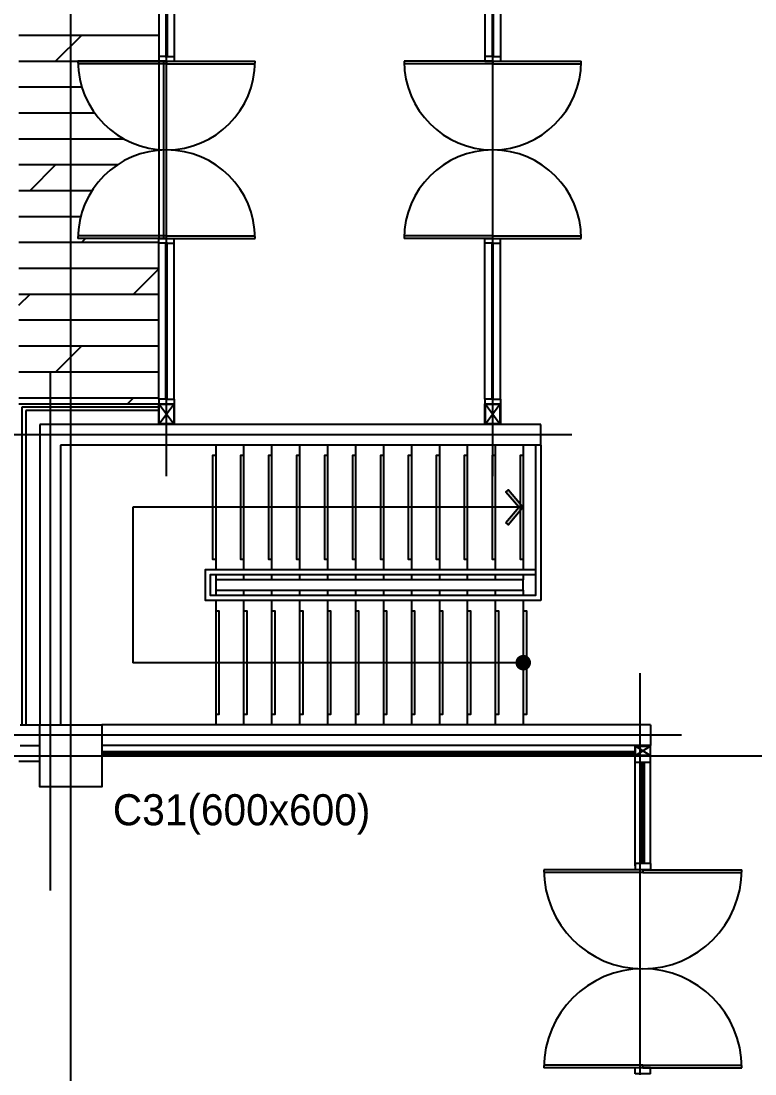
# Model space of a CAD drawing. Header units: millimetres. Extents: x -47382 to 204618, y -51045 to 127155.
# Drawn here: x 27420 to 34508, y 40801 to 50965 of the extents above; entities that cross this region are included whole.
import ezdxf
from ezdxf.enums import TextEntityAlignment as Align

# ---------------------------------------------------------------- set-up
doc = ezdxf.new("R2010")
doc.units = ezdxf.units.MM
doc.header["$LTSCALE"] = 300
doc.header["$MEASUREMENT"] = 0
doc.linetypes.add('CEN', pattern=[62, 60, -1, 0, -1])
doc.linetypes.add('HID', pattern=[2, 1.1, -0.9])
doc.layers.get('0').update_dxf_attribs({"linetype": 'CONTINUOUS'})
doc.layers.get('Defpoints').update_dxf_attribs({"color": 153, "linetype": 'CONTINUOUS'})
for name, color, linetype in [('A-CEN', 1, 'CEN'), ('A-CURTAIN', 4, 'HID'), ('A-DOOR', 4, 'CONTINUOUS'), ('A-FLOR-FLIN-TYP2', 8, 'CONTINUOUS'), ('A-FLOR-INSL', 8, 'CONTINUOUS'), ('A-FLOR-PAVE-PAT1', 251, 'CONTINUOUS'), ('A-FLOR-STRA-ETC', 7, 'CONTINUOUS'), ('A-FLOR-STRA-MAIN', 4, 'CONTINUOUS'), ('A-FLOR-STRA-SUB', 9, 'CONTINUOUS'), ('A-FLOR-STUD', 9, 'CONTINUOUS'), ('A-OUT-FIN-TYP2', 4, 'CONTINUOUS'), ('A-ST-AXIS-CEN', 252, 'CEN'), ('A-ST-COL', 2, 'CONTINUOUS'), ('A-ST-CONC', 2, 'CONTINUOUS'), ('A-WALL-DRY2', 71, 'CONTINUOUS'), ('A-WIN', 4, 'CONTINUOUS')]:
    doc.layers.add(name, color=color, linetype=linetype)
doc.styles.add('돋움', font='')
doc.styles.get('돋움').set_extended_font_data('Dotum')

# ---------------------------------------------------------------- blocks, each defined once
blk = doc.blocks.new('*U163')
at = {"layer": 'A-WIN', "color": 4}
for p, q in [((-854.9999999850975, -2.273736754432321e-13), (-854.9999999850975, 854.9999999999998)), ((-829.9999999850975, -2.273736754432321e-13), (-829.9999999850977, 854.5940488335389)), ((829.9999999850988, -6.821210263296962e-13), (829.9999999850997, 854.594048833538)), ((854.9999999850988, -6.821210263296962e-13), (854.9999999850997, 854.9999999999989)), ((-2450.000171838876, 74.99999999999977), (-2450.000171838876, -75.00000000000023)), ((-2405.000171838876, 74.99999999999977), (-2450.000171838876, 74.99999999999977)), ((-2405.000171838879, 9), (-2410.546868207048, 7.224105836950912)), ((-2410.546868207048, 7.224105836950912), (-2410.546868207048, -7.224105836947274)), ((-2408.481370724481, 6), (-896.5188010994991, 6)), ((-2408.481370724481, 6), (-2408.481370724481, -6)), ((-2405.000171838876, 9), (-2405.000171838876, 74.99999999999795)), ((-2405.000171838876, 74.99999999999977), (-899.9999999850975, 74.99999999999977)), ((-899.9999999851009, 9), (-899.9999999851011, 74.99999999999795)), ((-899.9999999850975, 74.99999999999977), (-854.9999999850975, 74.99999999999977)), ((-899.9999999851009, 9), (-894.4533036169325, 7.224105836950912)), ((-896.5188010994991, 6), (-896.5188010994991, -6)), ((-896.5188010994991, 6), (-896.5188010994991, -6)), ((-894.4533036169325, 7.224105836950912), (-894.4533036169325, -7.224105836947274)), ((-854.9999999850975, 74.99999999999977), (-854.9999999850975, -75.00000000000023)), ((899.9999999850993, 74.99999999999932), (854.9999999850993, 74.99999999999932)), ((854.9999999850993, 74.99999999999932), (854.9999999850988, -75.00000000000068)), ((899.9999999851025, 8.999999999999318), (894.4533036169341, 7.22410583695023)), ((894.4533036169341, 7.22410583695023), (894.4533036169341, -7.224105836947956)), ((2408.481026990143, 5.999999999998863), (896.5188010995007, 5.999999999999318)), ((896.5188010995007, 5.999999999999318), (896.5188010995007, -6.000000000000682)), ((896.5188010995007, 5.999999999999318), (896.5188010995007, -6.000000000000682)), ((899.9999999851025, 8.999999999999318), (899.9999999851029, 74.9999999999975)), ((2404.999828104538, 74.99999999999886), (899.9999999850993, 74.99999999999932)), ((2404.999828104537, 8.999999999998863), (2404.999828104538, 74.99999999999704)), ((2404.999828104538, 74.99999999999886), (2449.999828104538, 74.99999999999886)), ((2404.999828104541, 8.999999999998863), (2410.546524472709, 7.224105836949775)), ((2408.481026990143, 5.999999999998863), (2408.481026990143, -6.000000000001137)), ((2410.546524472709, 7.224105836949775), (2410.546524472709, -7.224105836948411)), ((2449.999828104538, 74.99999999999886), (2449.999828104537, -75.00000000000114)), ((-2405.000171838876, -75.00000000000023), (-2450.000171838876, -75.00000000000023)), ((-2405.000171838879, -9), (-2410.546868207048, -7.224105836950912)), ((-2408.481370724481, -6), (-896.5188010994991, -6)), ((-2405.000171838876, -9.000000000003638), (-2405.000171838876, -75.00000000000023)), ((-2405.000171838876, -75.00000000000023), (-899.9999999850975, -75.00000000000023)), ((-899.9999999851009, -9), (-894.4533036169325, -7.224105836950912)), ((-899.9999999850972, -9), (-899.9999999850975, -75.00000000000023)), ((-899.9999999850975, -75.00000000000023), (-854.9999999850975, -75.00000000000023)), ((-854.9999999850975, -2.273736754432321e-13), (-829.9999999850975, -2.273736754432321e-13)), ((-854.9999999850975, -2.273736754432321e-13), (-854.9999999850975, -855)), ((-829.9999999850975, -2.273736754432321e-13), (-829.9999999850977, -854.5940488335393)), ((854.9999999850988, -6.821210263296962e-13), (829.9999999850988, -6.821210263296962e-13)), ((829.9999999850988, -6.821210263296962e-13), (829.9999999850988, -854.5940488335398)), ((854.9999999850988, -6.821210263296962e-13), (854.9999999850988, -855.0000000000007)), ((899.9999999850988, -75.00000000000068), (854.9999999850988, -75.00000000000068)), ((899.9999999851025, -9.000000000000682), (894.4533036169341, -7.224105836951594)), ((2408.481026990143, -6.000000000001137), (896.5188010995007, -6.000000000000682)), ((899.9999999850988, -9.000000000000682), (899.9999999850988, -75.00000000000068)), ((2404.999828104537, -75.00000000000114), (899.9999999850988, -75.00000000000068)), ((2404.999828104541, -9.000000000001137), (2410.546524472709, -7.224105836952049)), ((2404.999828104537, -9.000000000004775), (2404.999828104537, -75.00000000000114)), ((2404.999828104537, -75.00000000000114), (2449.999828104537, -75.00000000000114))]:
    blk.add_line(p, q, dxfattribs=at)
for points in [[(-2405.000171838879, 9.791703072594828), (-2402.254035723947, 8.409150714938733), (-2401.7275066774, 7.421613316615549), (-2401.18089590029, 6)], [(-899.9999999851009, 9.791703072594828), (-902.7461361000335, 8.409150714938733), (-903.2726651465803, 7.421613316615549), (-903.8192759236865, 6)], [(899.9999999851025, 9.791703072594146), (902.7461361000351, 8.40915071493805), (903.2726651465819, 7.421613316614867), (903.8192759236881, 5.999999999999318)], [(2404.999828104541, 9.791703072593691), (2402.253691989608, 8.409150714937596), (2401.727162943062, 7.421613316614412), (2401.180552165952, 5.999999999998863)], [(-2405.000171838879, -9.791703072594828), (-2402.254035723947, -8.409150714938733), (-2401.7275066774, -7.421613316615549), (-2401.18089590029, -6)], [(-899.9999999851009, -9.791703072594828), (-902.7461361000335, -8.409150714938733), (-903.2726651465803, -7.421613316615549), (-903.8192759236865, -6)], [(899.9999999851025, -9.79170307259551), (902.7461361000351, -8.409150714939415), (903.2726651465819, -7.421613316616231), (903.8192759236881, -6.000000000000682)], [(2404.999828104541, -9.791703072595965), (2402.253691989608, -8.40915071493987), (2401.727162943062, -7.421613316616686), (2401.180552165952, -6.000000000001137)]]:
    blk.add_lwpolyline(points, dxfattribs=at)
for centre, start, end in [((-854.9999999850975, -2.273736754432321e-13), 0, 90), ((854.9999999850988, -6.821210263296962e-13), 90, 180), ((-854.9999999850975, -2.273736754432321e-13), 270, 0), ((854.9999999850988, -6.821210263296962e-13), 180, 270)]:
    blk.add_arc(centre, 854.9999999999998, start, end, dxfattribs=at)
blk = doc.blocks.new('XR-평면도$0$8F-PLAN$0$arrow2')
at = {"color": 8}
blk.add_lwpolyline([(-0.0023878635518915, 0.8704703159808913), (0.7375119050318668, 0), (-0.0023878635518915, -0.8704703159808913), (0.1500000000000003, -1), (1, 0), (0.1500000000000003, 1)], close=True, dxfattribs=at)
for points in [[(-0.0023878635518915, 0.8704703159808913), (0.1500000000000003, 1), (0.7375119050318668, 0), (1, 0)], [(0.7375119050318668, 0), (1, 0), (-0.0023878635518915, -0.8704703159808913), (0.1500000000000003, -1)]]:
    blk.add_solid(points, dxfattribs=at)
blk = doc.blocks.new('*U190')
at = {"layer": 'A-WIN', "color": 4}
for p, q in [((-854.9999999850975, -2.273736754432321e-13), (-854.9999999850975, 854.9999999999998)), ((-829.9999999850975, -2.273736754432321e-13), (-829.9999999850977, 854.5940488335389)), ((829.9999999850988, -6.821210263296962e-13), (829.9999999850997, 854.594048833538)), ((854.9999999850988, -6.821210263296962e-13), (854.9999999850997, 854.9999999999989)), ((-2450.000171840331, 74.99999999999977), (-2450.000171840331, -75.00000000000023)), ((-2405.000171840331, 74.99999999999977), (-2450.000171840331, 74.99999999999977)), ((-2405.000171840335, 9), (-2410.546868208503, 7.224105836950912)), ((-2410.546868208503, 7.224105836950912), (-2410.546868208503, -7.224105836947274)), ((-2408.481370725936, 6), (-896.5188010994991, 6)), ((-2408.481370725936, 6), (-2408.481370725936, -6)), ((-2405.000171840331, 9), (-2405.000171840331, 74.99999999999795)), ((-2405.000171840331, 74.99999999999977), (-899.9999999850975, 74.99999999999977)), ((-899.9999999851009, 9), (-899.9999999851011, 74.99999999999795)), ((-899.9999999850975, 74.99999999999977), (-854.9999999850975, 74.99999999999977)), ((-899.9999999851009, 9), (-894.4533036169325, 7.224105836950912)), ((-896.5188010994991, 6), (-896.5188010994991, -6)), ((-896.5188010994991, 6), (-896.5188010994991, -6)), ((-894.4533036169325, 7.224105836950912), (-894.4533036169325, -7.224105836947274)), ((-854.9999999850975, 74.99999999999977), (-854.9999999850975, -75.00000000000023)), ((899.9999999850993, 74.99999999999932), (854.9999999850993, 74.99999999999932)), ((854.9999999850993, 74.99999999999932), (854.9999999850988, -75.00000000000068)), ((899.9999999851025, 8.999999999999318), (894.4533036169341, 7.22410583695023)), ((894.4533036169341, 7.22410583695023), (894.4533036169341, -7.224105836947956)), ((2408.481026990608, 5.999999999998863), (896.5188010995007, 5.999999999999318)), ((896.5188010995007, 5.999999999999318), (896.5188010995007, -6.000000000000682)), ((896.5188010995007, 5.999999999999318), (896.5188010995007, -6.000000000000682)), ((899.9999999851025, 8.999999999999318), (899.9999999851029, 74.9999999999975)), ((2404.999828105003, 74.99999999999886), (899.9999999850993, 74.99999999999932)), ((2404.999828105003, 8.999999999998863), (2404.999828105003, 74.99999999999704)), ((2404.999828105003, 74.99999999999886), (2449.999828105003, 74.99999999999886)), ((2404.999828105007, 8.999999999998863), (2410.546524473175, 7.224105836949775)), ((2408.481026990608, 5.999999999998863), (2408.481026990608, -6.000000000001137)), ((2410.546524473175, 7.224105836949775), (2410.546524473175, -7.224105836948411)), ((2449.999828105003, 74.99999999999886), (2449.999828105003, -75.00000000000114)), ((-2405.000171840331, -75.00000000000023), (-2450.000171840331, -75.00000000000023)), ((-2405.000171840335, -9), (-2410.546868208503, -7.224105836950912)), ((-2408.481370725936, -6), (-896.5188010994991, -6)), ((-2405.000171840331, -9.000000000003638), (-2405.000171840331, -75.00000000000023)), ((-2405.000171840331, -75.00000000000023), (-899.9999999850975, -75.00000000000023)), ((-899.9999999851009, -9), (-894.4533036169325, -7.224105836950912)), ((-899.9999999850972, -9), (-899.9999999850975, -75.00000000000023)), ((-899.9999999850975, -75.00000000000023), (-854.9999999850975, -75.00000000000023)), ((-854.9999999850975, -2.273736754432321e-13), (-829.9999999850975, -2.273736754432321e-13)), ((-854.9999999850975, -2.273736754432321e-13), (-854.9999999850975, -855)), ((-829.9999999850975, -2.273736754432321e-13), (-829.9999999850977, -854.5940488335393)), ((854.9999999850988, -6.821210263296962e-13), (829.9999999850988, -6.821210263296962e-13)), ((829.9999999850988, -6.821210263296962e-13), (829.9999999850988, -854.5940488335398)), ((854.9999999850988, -6.821210263296962e-13), (854.9999999850988, -855.0000000000007)), ((899.9999999850988, -75.00000000000068), (854.9999999850988, -75.00000000000068)), ((899.9999999851025, -9.000000000000682), (894.4533036169341, -7.224105836951594)), ((2408.481026990608, -6.000000000001137), (896.5188010995007, -6.000000000000682)), ((899.9999999850988, -9.000000000000682), (899.9999999850988, -75.00000000000068)), ((2404.999828105003, -75.00000000000114), (899.9999999850988, -75.00000000000068)), ((2404.999828105007, -9.000000000001137), (2410.546524473175, -7.224105836952049)), ((2404.999828105003, -9.000000000004775), (2404.999828105003, -75.00000000000114)), ((2404.999828105003, -75.00000000000114), (2449.999828105003, -75.00000000000114))]:
    blk.add_line(p, q, dxfattribs=at)
for points in [[(-2405.000171840335, 9.791703072594828), (-2402.254035725402, 8.409150714938733), (-2401.727506678855, 7.421613316615549), (-2401.180895901745, 6)], [(-899.9999999851009, 9.791703072594828), (-902.7461361000335, 8.409150714938733), (-903.2726651465803, 7.421613316615549), (-903.8192759236865, 6)], [(899.9999999851025, 9.791703072594146), (902.7461361000351, 8.40915071493805), (903.2726651465819, 7.421613316614867), (903.8192759236881, 5.999999999999318)], [(2404.999828105007, 9.791703072593691), (2402.253691990074, 8.409150714937596), (2401.727162943527, 7.421613316614412), (2401.180552166417, 5.999999999998863)], [(-2405.000171840335, -9.791703072594828), (-2402.254035725402, -8.409150714938733), (-2401.727506678855, -7.421613316615549), (-2401.180895901745, -6)], [(-899.9999999851009, -9.791703072594828), (-902.7461361000335, -8.409150714938733), (-903.2726651465803, -7.421613316615549), (-903.8192759236865, -6)], [(899.9999999851025, -9.79170307259551), (902.7461361000351, -8.409150714939415), (903.2726651465819, -7.421613316616231), (903.8192759236881, -6.000000000000682)], [(2404.999828105007, -9.791703072595965), (2402.253691990074, -8.40915071493987), (2401.727162943527, -7.421613316616686), (2401.180552166417, -6.000000000001137)]]:
    blk.add_lwpolyline(points, dxfattribs=at)
for centre, start, end in [((-854.9999999850975, -2.273736754432321e-13), 0, 90), ((854.9999999850988, -6.821210263296962e-13), 90, 180), ((-854.9999999850975, -2.273736754432321e-13), 270, 0), ((854.9999999850988, -6.821210263296962e-13), 180, 270)]:
    blk.add_arc(centre, 854.9999999999998, start, end, dxfattribs=at)
blk = doc.blocks.new('A$C1171637A')
at = {"layer": 'A-DOOR'}
for p, q in [((955.0002982111182, 1970.000036493642, -102999.999999999), (0.0002982110599987209, 1970.000036493642, -102999.999999999)), ((955.0002982111182, 1945.000036493642, -102999.999999999), (0.4062493775272742, 1945.000036493642, -102999.999999999)), ((880.0002982111182, 2030.000036493642, -102999.999999999), (880.0002982111182, 1970.000036493642, -102999.999999999)), ((1030.000298211118, 2030.000036493642, -102999.999999999), (880.0002982111182, 2030.000036493642, -102999.999999999)), ((1030.000298211118, 1970.000036493642, -102999.999999999), (880.0002982111182, 1970.000036493642, -102999.999999999)), ((955.0002982111182, 1970.000036493642, -102999.999999999), (1910.000298211176, 1970.000036493642, -102999.999999999)), ((955.0002982111182, 1970.000036493642, -102999.999999999), (955.0002982111182, 1945.000036493642, -102999.999999999)), ((955.0002982111182, 1945.000036493642, -102999.999999999), (1909.594347044709, 1945.000036493642, -102999.999999999)), ((1030.000298211118, 2030.000036493642, -102999.999999999), (1030.000298211118, 1970.000036493642, -102999.999999999)), ((955.0002982111182, 60.00003649352584, -102999.999999999), (0.0002982110599987209, 60.00003649352584, -102999.999999999)), ((955.0002982111182, 85.00003649352584, -102999.999999999), (0.4062493775272742, 85.00003649352584, -102999.999999999)), ((880.0002982111182, 3.649352584034204e-05, -102999.999999999), (880.0002982111182, 60.00003649352584, -102999.999999999)), ((1030.000298211118, 60.00003649352584, -102999.999999999), (880.0002982111182, 60.00003649352584, -102999.999999999)), ((1030.000298211118, 3.649352584034204e-05, -102999.999999999), (880.0002982111182, 3.649352584034204e-05, -102999.999999999)), ((955.0002982111182, 85.00003649352584, -102999.999999999), (1909.594347044709, 85.00003649352584, -102999.999999999)), ((955.0002982111182, 60.00003649352584, -102999.999999999), (955.0002982111182, 85.00003649352584, -102999.999999999)), ((955.0002982111182, 60.00003649352584, -102999.999999999), (1910.000298211176, 60.00003649352584, -102999.999999999)), ((1030.000298211118, 3.649352584034204e-05, -102999.999999999), (1030.000298211118, 60.00003649352584, -102999.999999999))]:
    blk.add_line(p, q, dxfattribs=at)
at = {"layer": 'A-DOOR', "color": 8}
for centre, radius, start, end in [((955.0002982111182, 1970.000036493642, -102999.999999999), 955.000000000058, 180, 270), ((955.0002982111182, 1970.000036493642, -102999.999999999), 955.000000000058, 270, 0), ((955.0002982111182, 60.00003649352584, -102999.999999999), 955.0000000000581, 90, 180), ((955.0002982111182, 60.00003649352584, -102999.999999999), 955.0000000000581, 0, 90)]:
    blk.add_arc(centre, radius, start, end, dxfattribs=at)
blk = doc.blocks.new('ACT 지상1층구조평면도')
at = {"layer": 'A-ST-COL'}
blk.add_lwpolyline([(74981.82194226433, 95216.34382603446), (75581.82194226433, 95216.34382603446), (75581.82194226433, 94616.34382603446), (74981.82194226433, 94616.34382603446), (74981.82194226433, 95216.34382603446)], dxfattribs=at)

msp = doc.modelspace()

# ---------------------------------------------------------------- hatches: boundary and pattern name
at = {"layer": 'A-FLOR-PAVE-PAT1'}
h = msp.add_hatch(dxfattribs=at)
h.set_pattern_fill('DOLMIT', color=256, scale=1000)
h.set_pattern_definition([(0, (-72021493.08557747, 8621329.211542934), (0, 250), []), (45, (-72021493.08557747, 8621329.211542934), (-499.9999991609842, 499.9999991609843), [353.5533905932739, -707.1067811865479])])
h.paths.add_polyline_path([(27199.99999997718, 51971.44848047866), (25000.00000000896, 51971.44848047354), (24999.99999999627, 55474.81702647841), (20201.13496985403, 55474.8170264677), (20199.99999996973, 49821.44848045864), (22399.99999999616, 49821.44848045678), (22400.00000000792, 46871.44848047633), (20199.99999996217, 46871.4484804782), (20199.99999995565, 44371.44848047727), (27200.00000000582, 44371.4484804754)])
h.paths.add_polyline_path([(25199.99999999616, 52171.44848047494), (25201.17512185313, 55674.81702647888), (25199.99999999581, 55674.81702647888)])
h.paths.add_polyline_path([(20202.35024369787, 55674.81702647888), (20201.17512184044, 55674.81702647888), (20201.15469120187, 55573.05051174777)])
edge = h.paths.add_edge_path()
edge.add_line((27399.99999999499, 47271.4484804754), (28749.99999999616, 47271.4484804754))
edge.add_line((28749.99999999616, 47271.4484804754), (28749.99999999604, 48866.44865233049))
edge.add_line((28749.99999999604, 48866.44865233049), (27969.99999999604, 48866.44865233049))
edge.add_arc((28824.9999999404, 48866.44865235145), 854.9999999442371, 98.40670695991503, 180, ccw=False)
edge.add_line((28699.99999999616, 49712.26187045471), (28699.99999999616, 49730.635434122))
edge.add_arc((28824.96175259037, 50576.37261678994), 854.9191901923291, 181.6706144357957, 261.59508379146735, ccw=False)
edge.add_line((27970.40595116303, 50551.44865230023), (27970.40595116257, 50576.44865230069))
edge.add_line((27970.40595116257, 50576.44865230069), (28749.99999999627, 50576.44865230069))
edge.add_line((28749.99999999627, 50576.44865230069), (28749.99999999604, 52171.44848047168))
edge.add_line((28749.99999999604, 52171.44848047168), (27399.99999997672, 52171.44848047307))
edge.add_line((27399.99999997672, 52171.44848047307), (27399.99999999499, 47271.4484804754))

# ---------------------------------------------------------------- linework, layer by layer
at = {"layer": 'A-CEN'}
for p, q in [((28824.99999999674, 46571.4484804754), (28824.99999999604, 52971.44848047307)), ((31974.99999999686, 46571.44848047727), (31974.99999999593, 52967.96728158899)), ((27699.9999999943, 47571.4484804754), (27699.9999999986, 42571.44848047494)), ((32739.99999999616, 46971.44848047959), (27099.99999999243, 46971.44848047354)), ((33400.00000001048, 22191.44848029799), (33399.99999996263, 44671.44848047773)), ((33800.0000000021, 44071.44848047773), (19299.99999993644, 44071.44848047494))]:
    msp.add_line(p, q, dxfattribs=at)
at = {"layer": 'A-CURTAIN'}
msp.add_lwpolyline([(20799.99999999616, 43971.44848047494), (20799.99999999686, 43821.44848047494), (27599.99999999686, 43821.44848051498), (27599.99999999616, 43971.44848051498)], dxfattribs=at)
at = {"layer": 'A-FLOR-FLIN-TYP2'}
for p, q in [((28749.99999999604, 50576.44865230069), (28749.99999999604, 48866.44865233049)), ((28794.99999999604, 50576.44865230116), (28794.99999999604, 48866.44865233096))]:
    msp.add_line(p, q, dxfattribs=at)
at = {"layer": 'A-FLOR-INSL'}
for p, q in [((28749.99999999604, 47206.4484804754), (27464.99999999616, 47206.4484804754)), ((27464.99999999616, 47206.4484804754), (27464.99999999616, 44911.4484804605)), ((27464.99999999616, 44911.4484804605), (27464.99999999616, 44171.44848047494)), ((33350.0000000021, 43911.44848047727), (28199.99999999616, 43911.44848047727))]:
    msp.add_line(p, q, dxfattribs=at)
at = {"layer": 'A-FLOR-STRA-ETC'}
for p, q in [((32269.99999999616, 46271.4495113655), (28499.99999999616, 46271.44951136793)), ((28499.99999999616, 46271.44951136868), (28499.99999999616, 44771.44720027308)), ((32269.99999999616, 44771.44869325035), (28499.99999999616, 44771.44725200268))]:
    msp.add_line(p, q, dxfattribs=at)
at = {"layer": 'A-FLOR-STRA-ETC', "const_width": 75}
msp.add_lwpolyline([(32307.49999999616, 44771.44870438152, -1), (32232.49999999616, 44771.44868211918, -1)], format="xyb", close=True, dxfattribs=at)
at = {"layer": 'A-FLOR-STRA-MAIN'}
for p, q in [((29299.99999999616, 46871.44916774722), (29299.99999999616, 45671.44848047586)), ((29569.99999999616, 46871.44916774722), (29569.99999999616, 45671.44848047586)), ((29839.99999999616, 46871.44916774722), (29839.99999999616, 45671.44848047586)), ((30109.99999999616, 46871.44916774722), (30109.99999999616, 45671.44848047586)), ((30379.99999999616, 46871.44916774722), (30379.99999999616, 45671.44848047586)), ((30649.99999999616, 46871.44916774722), (30649.99999999616, 45671.44848047586)), ((30919.99999999616, 46871.44916774722), (30919.99999999616, 45671.44848047586)), ((31189.99999999616, 46871.44916774722), (31189.99999999616, 45671.44848047586)), ((31459.99999999616, 46871.44916774722), (31459.99999999616, 45671.44848047586)), ((31729.99999999616, 46871.44916774722), (31729.99999999616, 45671.44848048704)), ((31999.99999999616, 46871.44916774722), (31999.99999999616, 45671.44848048843)), ((32269.99999999616, 46871.44916774659), (32269.99999999616, 45671.44848048967)), ((29299.99999999616, 45621.44853334285), (29299.99999999616, 45571.44853334285)), ((29299.99999999616, 45621.44848047586), (29299.99999999616, 45571.44848047586)), ((29569.99999999616, 45621.44848047586), (29569.99999999616, 45571.44848047586)), ((29839.99999999616, 45621.44848047586), (29839.99999999616, 45571.44848047586)), ((30109.99999999616, 45621.44848047586), (30109.99999999616, 45571.44848047586)), ((30379.99999999616, 45621.44848047586), (30379.99999999616, 45571.44848047586)), ((30649.99999999616, 45621.44848047586), (30649.99999999616, 45571.44848047586)), ((30919.99999999616, 45621.44848047586), (30919.99999999616, 45571.44848047586)), ((31189.99999999616, 45621.44848047586), (31189.99999999616, 45571.44848047586)), ((31189.99999999616, 45621.44848047586), (31189.99999999616, 45571.44848047586)), ((31459.99999999616, 45621.44848047586), (31459.99999999616, 45571.44848047586)), ((31729.99999999616, 45621.4484804875), (31729.99999999616, 45571.44900914485)), ((31999.99999999616, 45621.44848048843), (31999.99999999616, 45571.44906201184)), ((32269.99999999616, 45621.44848049014), (32269.99999999616, 45571.449152458)), ((29299.99999999616, 45471.44853334285), (29299.99999999616, 45421.44853334285)), ((29299.99999999616, 45471.44848047586), (29299.99999999616, 45421.44848047586)), ((29569.99999999616, 45471.44848047586), (29569.99999999616, 45421.44848047586)), ((29839.99999999616, 45471.44848047586), (29839.99999999616, 45421.44848047586)), ((30109.99999999616, 45471.44848047586), (30109.99999999616, 45421.44848047586)), ((30379.99999999616, 45471.44848047586), (30379.99999999616, 45421.44848047586)), ((30649.99999999616, 45471.44848047586), (30649.99999999616, 45421.44848047586)), ((30919.99999999616, 45471.44848047586), (30919.99999999616, 45421.44848047586)), ((31189.99999999616, 45471.44848047586), (31189.99999999616, 45421.44848047586)), ((31189.99999999616, 45471.44848047586), (31189.99999999616, 45421.44848047586)), ((31459.99999999616, 45471.44848047586), (31459.99999999616, 45421.44848047586)), ((31729.99999999616, 45471.44848047586), (31729.99999999616, 45421.44848047586)), ((31729.99999999616, 45471.44848047586), (31729.99999999616, 45421.44848047586)), ((31999.99999999616, 45471.44848047586), (31999.99999999616, 45421.44848047586)), ((32269.99999999616, 45471.44906201121), (32269.99999999616, 45421.44906201121)), ((29299.99999999616, 45371.44848047586), (29299.99999999616, 44171.44779321941)), ((29569.99999999616, 45371.44848047586), (29569.99999999616, 44171.44779321941)), ((29839.99999999616, 45371.44848047586), (29839.99999999616, 44171.44779321941)), ((30109.99999999616, 45371.44848047586), (30109.99999999616, 44171.44779321941)), ((30379.99999999616, 45371.44848047586), (30379.99999999616, 44171.44779321941)), ((30649.99999999616, 45371.44848047586), (30649.99999999616, 44171.44779321941)), ((30919.99999999616, 45371.44848047586), (30919.99999999616, 44171.44779321941)), ((31189.99999999616, 45371.44848047586), (31189.99999999616, 44171.44779321941)), ((31459.99999999616, 45371.44848047586), (31459.99999999616, 44171.44779321941)), ((31729.99999999616, 45371.44848047586), (31729.99999999616, 44171.44779321941)), ((31999.99999999616, 45371.44848047586), (31999.99999999616, 44171.44779321941)), ((32269.99999999616, 45371.44906201121), (32269.99999999616, 44171.44837475476))]:
    msp.add_line(p, q, dxfattribs=at)
msp.add_lwpolyline([(32269.99999999616, 45471.44916774473), (32269.99999999616, 45571.44916774473), (29299.99999999616, 45571.44853334285), (29299.99999999616, 45471.44853334285)], close=True, dxfattribs=at)
at = {"layer": 'A-FLOR-STRA-SUB'}
for points in [[(32389.99999999616, 46871.44848047726), (32389.99999999616, 45421.4484804903)], [(32439.99999999616, 46871.44848047726), (32439.99999999616, 45371.4484804903)], [(32439.99999999616, 45371.4484804903), (29199.99999999616, 45371.44853334285), (29199.99999999616, 45671.44853334285), (32389.99999999616, 45671.44848125864)]]:
    msp.add_lwpolyline(points, dxfattribs=at)
at = {"layer": 'A-FLOR-STRA-SUB', "color": 250}
for points in [[(29299.99999999616, 46771.44916774722), (29269.99999999616, 46771.44916774722), (29269.99999999616, 45771.44848047586), (29299.99999999616, 45771.44848047586)], [(29569.99999999616, 46771.44916774722), (29539.99999999616, 46771.44916774722), (29539.99999999616, 45771.44848047586), (29569.99999999616, 45771.44848047586)], [(29839.99999999616, 46771.44916774722), (29809.99999999616, 46771.44916774722), (29809.99999999616, 45771.44848047586), (29839.99999999616, 45771.44848047586)], [(30109.99999999616, 46771.44916774722), (30079.99999999616, 46771.44916774722), (30079.99999999616, 45771.44848047586), (30109.99999999616, 45771.44848047586)], [(30379.99999999616, 46771.44916774722), (30349.99999999616, 46771.44916774722), (30349.99999999616, 45771.44848047586), (30379.99999999616, 45771.44848047586)], [(30649.99999999616, 46771.44916774722), (30619.99999999616, 46771.44916774722), (30619.99999999616, 45771.44848047586), (30649.99999999616, 45771.44848047586)], [(30919.99999999616, 46771.44916774722), (30889.99999999616, 46771.44916774722), (30889.99999999616, 45771.44848047586), (30919.99999999616, 45771.44848047586)], [(31189.99999999616, 46771.44916774722), (31159.99999999616, 46771.44916774722), (31159.99999999616, 45771.44848047586), (31189.99999999616, 45771.44848047586)], [(31459.99999999616, 46771.44916774722), (31429.99999999616, 46771.44916774722), (31429.99999999616, 45771.44848047586), (31459.99999999616, 45771.44848047586)], [(31729.99999999616, 46771.44916774722), (31699.99999999616, 46771.44916774722), (31699.99999999616, 45771.44848047586), (31729.99999999616, 45771.44848047586)], [(31999.99999999616, 46771.44916774722), (31969.99999999616, 46771.44916774722), (31969.99999999616, 45771.44848047586), (31999.99999999616, 45771.44848047586)], [(32269.99999999616, 46771.44985501655), (32239.99999999616, 46771.44985501655), (32239.99999999616, 45771.4491677452), (32269.99999999616, 45771.4491677452)], [(29299.99999999616, 45271.44848047586), (29329.99999999616, 45271.44848047586), (29329.99999999616, 44271.44779321941), (29299.99999999616, 44271.44779321941)], [(29569.99999999616, 45271.44848047586), (29599.99999999616, 45271.44848047586), (29599.99999999616, 44271.44779321941), (29569.99999999616, 44271.44779321941)], [(29839.99999999616, 45271.44848047586), (29869.99999999616, 45271.44848047586), (29869.99999999616, 44271.44779321941), (29839.99999999616, 44271.44779321941)], [(30109.99999999616, 45271.44848047586), (30139.99999999616, 45271.44848047586), (30139.99999999616, 44271.44779321941), (30109.99999999616, 44271.44779321941)], [(30379.99999999616, 45271.44848047586), (30409.99999999616, 45271.44848047586), (30409.99999999616, 44271.44779321941), (30379.99999999616, 44271.44779321941)], [(30649.99999999616, 45271.44848047586), (30679.99999999616, 45271.44848047586), (30679.99999999616, 44271.44779321941), (30649.99999999616, 44271.44779321941)], [(30919.99999999616, 45271.44848047586), (30949.99999999616, 45271.44848047586), (30949.99999999616, 44271.44779321941), (30919.99999999616, 44271.44779321941)], [(31189.99999999616, 45271.44848047586), (31219.99999999616, 45271.44848047586), (31219.99999999616, 44271.44779321941), (31189.99999999616, 44271.44779321941)], [(31459.99999999616, 45271.44848047586), (31489.99999999616, 45271.44848047586), (31489.99999999616, 44271.44779321941), (31459.99999999616, 44271.44779321941)], [(31729.99999999616, 45271.44848047586), (31759.99999999616, 45271.44848047586), (31759.99999999616, 44271.44779321941), (31729.99999999616, 44271.44779321941)], [(31999.99999999616, 45271.44848047586), (32029.99999999616, 45271.44848047586), (32029.99999999616, 44271.44779321941), (31999.99999999616, 44271.44779321941)], [(32269.99999999616, 45271.44906201121), (32299.99999999616, 45271.44906201121), (32299.99999999616, 44271.44837475476), (32269.99999999616, 44271.44837475476)]]:
    msp.add_lwpolyline(points, dxfattribs=at)
at = {"layer": 'A-FLOR-STRA-SUB'}
msp.add_lwpolyline([(32389.99999999616, 45621.4484804903), (32389.99999999616, 45421.4484804903), (29249.99999999616, 45421.44853334285), (29249.99999999616, 45621.44853334285)], close=True, dxfattribs=at)
at = {"layer": 'A-FLOR-STUD'}
for p, q in [((28754.99999999604, 47076.44848047587), (28894.99999999604, 47266.4484804754)), ((28754.99999999604, 47266.4484804754), (28894.99999999604, 47076.44848047587)), ((31904.99999999616, 47076.44848047727), (32044.99999999616, 47266.4484804768)), ((31904.99999999616, 47266.4484804768), (32044.99999999616, 47076.44848047727)), ((33350.00000000582, 43871.44848047773), (33350.00000000559, 43971.44848047727)), ((33495.0000000021, 43876.44848047494), (33355.00000000559, 43966.44848047727)), ((33355.00000000559, 43876.44848047494), (33495.0000000021, 43966.44848047727)), ((33500.0000000021, 43871.44848047494), (33500.0000000021, 43971.44848047727)), ((33350.0000000021, 43871.44848047494), (33500.0000000021, 43871.44848047494))]:
    msp.add_line(p, q, dxfattribs=at)
for points in [[(28749.99999999604, 47271.4484804754), (28899.99999999604, 47271.4484804754), (28899.99999999604, 47071.44848047587), (28749.99999999604, 47071.44848047587)], [(28754.99999999604, 47266.4484804754), (28894.99999999604, 47266.4484804754), (28894.99999999604, 47076.44848047587), (28754.99999999604, 47076.44848047587)], [(31899.99999999616, 47271.4484804768), (32049.99999999616, 47271.4484804768), (32049.99999999616, 47071.44848047727), (31899.99999999616, 47071.44848047727)], [(31904.99999999616, 47266.4484804768), (32044.99999999616, 47266.4484804768), (32044.99999999616, 47076.44848047727), (31904.99999999616, 47076.44848047727)], [(33355.00000000559, 43966.44848047727), (33495.0000000021, 43966.44848047727), (33495.0000000021, 43876.44848047494), (33355.00000000559, 43876.44848047494)]]:
    msp.add_lwpolyline(points, close=True, dxfattribs=at)
at = {"layer": 'A-OUT-FIN-TYP2'}
for p, q in [((27399.99999999243, 47271.4484804754), (28749.99999999604, 47271.4484804754)), ((27430.00000002596, 47241.4484804754), (28749.99999999604, 47241.4484804754)), ((27430.00000002596, 44911.4484804605), (27430.00000002596, 47241.4484804754)), ((27430.00000002596, 44171.44848047494), (27430.00000002584, 44911.4484804605))]:
    msp.add_line(p, q, dxfattribs=at)
at = {"layer": 'A-ST-AXIS-CEN'}
for p, q in [((27899.99999999243, 20871.44848054386), (27899.99999997416, 99371.44848046236)), ((0, 43871.44848047494), (35999.99999999837, 43871.44848047494))]:
    msp.add_line(p, q, dxfattribs=at)
at = {"layer": 'A-ST-CONC'}
for p, q in [((32439.99999999616, 47071.44848047727), (27599.99999999616, 47071.4484804754)), ((27599.99999999616, 47071.4484804754), (27599.99999999616, 44911.4484804605)), ((32439.99999999616, 46871.44848047727), (32439.99999999616, 47071.4484804768)), ((32439.99999999616, 46871.44848047727), (27799.99999999616, 46871.4484804754)), ((27799.99999999616, 46871.4484804754), (27799.99999999616, 44911.4484804605)), ((27599.99999999616, 44911.4484804754), (27599.99999999616, 44171.44848047494)), ((27799.99999999616, 44911.4484804754), (27799.99999999616, 44171.4484804754)), ((27410.00000005576, 44171.44848047494), (27599.99999999616, 44171.44848047494)), ((33500.0000000021, 44171.44848047913), (28199.99999999616, 44171.44848047913)), ((33500.0000000021, 44171.44848047913), (33500.0000000021, 43971.44848047727)), ((27409.99999999616, 43971.44848047494), (27599.99999999616, 43971.44848047494)), ((33500.0000000021, 43971.44848047727), (28199.99999999616, 43971.44848047727))]:
    msp.add_line(p, q, dxfattribs=at)
msp.add_lwpolyline([(27599.99999999616, 43571.44848047494), (27599.99999999616, 44171.44848047494), (28199.99999999616, 44171.44848047494), (28199.99999999616, 43571.44848047494), (27599.99999999616, 43571.44848047494)], dxfattribs=at)
at = {"layer": 'A-WALL-DRY2'}
for p, q in [((33350.0000000021, 43891.44848047773), (28199.99999999616, 43891.44848047727)), ((33350.0000000021, 43881.44848047773), (28199.99999999616, 43881.44848047727)), ((33350.0000000021, 43871.44848047773), (28199.99999999616, 43871.44848047727))]:
    msp.add_line(p, q, dxfattribs=at)
at = {"layer": 'A-WIN'}
for p, q in [((33350.0000000021, 42808.94848047727), (33350.0000000021, 43871.44848047494)), ((33350.0000000021, 43811.44848047494), (33500.0000000021, 43811.44848047494)), ((33413.0000000021, 43811.44848047494), (33413.0000000021, 42831.44848047727)), ((33425.0000000021, 43811.44848047494), (33425.0000000021, 42831.44848047727)), ((33437.0000000021, 43811.44848047494), (33437.0000000021, 42831.44848047727)), ((33500.0000000021, 42831.44848047727), (33500.0000000021, 43871.44848047494))]:
    msp.add_line(p, q, dxfattribs=at)

# ---------------------------------------------------------------- block references
msp.add_blockref('ACT 지상1층구조평면도', (-47381.82194226817, -51044.89534555952))
at = {"layer": 'A-DOOR', "rotation": 90}
for name, p in [('*U190', (28824.99999999604, 49721.44865231559)), ('*U163', (31974.99999999616, 49721.44865231559))]:
    msp.add_blockref(name, p, dxfattribs=at)
at = {"layer": 'A-DOOR'}
msp.add_blockref('A$C1171637A', (32469.99970179098, 40801.44844398386), dxfattribs=at)
at = {"layer": 'A-FLOR-STRA-ETC', "xscale": -166.9148302599861, "yscale": 167.8920954242349, "zscale": 166.9148302599861, "rotation": 179.9999829906214}
msp.add_blockref('XR-평면도$0$8F-PLAN$0$arrow2', (32103.08575050507, 46271.44818641176), dxfattribs=at)

# ---------------------------------------------------------------- texts
at = {"layer": 'Defpoints', "linetype": 'Continuous', "style": '돋움'}
msp.add_text('C31(600x600)', height=300, dxfattribs=at).set_placement((29550.0925031263, 43111.64583353815), align=Align.BOTTOM_CENTER)

doc.saveas('drawing.dxf')
